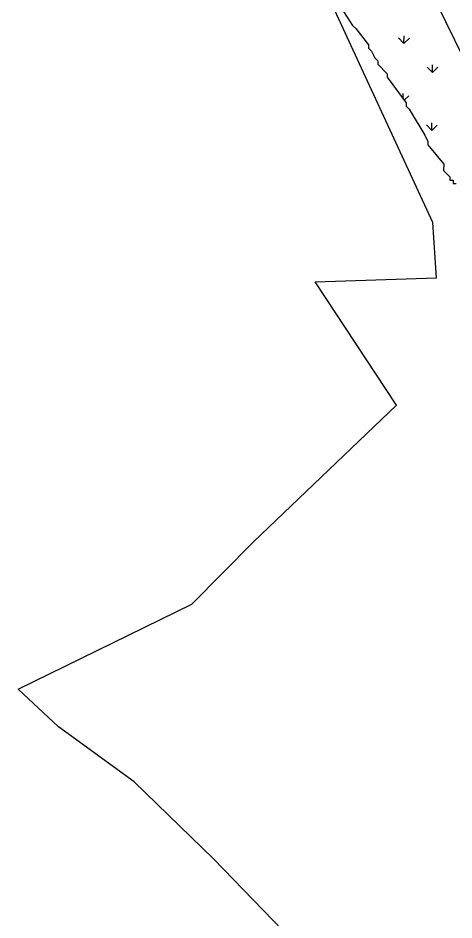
# Model space of a CAD drawing. Header units: metres. Extents: x 265309 to 267425, y 2141467 to 2144180.
# Drawn here: x 265309 to 265851, y 2142072 to 2143194 of the extents above; entities that cross this region are included whole.
import ezdxf

# ---------------------------------------------------------------- set-up
doc = ezdxf.new("R2010")
doc.units = ezdxf.units.M
doc.layers.add('MANGROOVES', color=112, linetype='Continuous')
doc.layers.add('village', color=3, linetype='Continuous')

msp = doc.modelspace()

# ---------------------------------------------------------------- linework, layer by layer
at = {"layer": 'MANGROOVES'}
for p, q in [((265701.5, 2143221.2), (265724.9, 2143185)), ((265875.3, 2143119.5), (265829.1, 2143213.3)), ((265724.9, 2143185), (265728.8, 2143181)), ((265728.8, 2143181), (265744.5, 2143160.9)), ((265744.5, 2143160.9), (265744.5, 2143156.9)), ((265744.5, 2143156.9), (265748.4, 2143152.9)), ((265748.4, 2143152.9), (265752.3, 2143144.9)), ((265752.3, 2143144.9), (265756.2, 2143140.9)), ((265756.2, 2143140.9), (265756.1, 2143136.9)), ((265756.1, 2143136.9), (265767.9, 2143124.8)), ((265767.9, 2143124.8), (265767.9, 2143120.8)), ((265767.9, 2143120.8), (265791.3, 2143088.7)), ((265791.3, 2143088.7), (265791.3, 2143084.7)), ((265791.3, 2143084.7), (265795.2, 2143080.7)), ((265795.2, 2143080.7), (265814.7, 2143048.6)), ((265814.7, 2143048.6), (265818.6, 2143040.6)), ((265818.6, 2143040.6), (265818.5, 2143036.6)), ((265818.5, 2143036.6), (265838.1, 2143012.5)), ((265838.1, 2143012.5), (265838, 2143004.5)), ((265838, 2143004.5), (265845.8, 2142996.5)), ((265845.8, 2142996.5), (265845.8, 2142992.5)), ((265845.8, 2142992.5), (265849.8, 2142992.5)), ((265849.8, 2142992.5), (265849.7, 2142988.5)), ((265849.7, 2142988.5), (265853.7, 2142988.4))]:
    msp.add_line(p, q, dxfattribs=at)
at = {"layer": 'MANGROOVES', "linetype": 'Continuous'}
for p, q in [((265788.7, 2143162.6), (265782, 2143169.5)), ((265788.7, 2143162.6), (265788.8, 2143172.2)), ((265788.7, 2143162.6), (265795.5, 2143169.3)), ((265824.1, 2143126.3), (265817.5, 2143133.1)), ((265824.1, 2143126.3), (265824.2, 2143135.8)), ((265824.1, 2143126.3), (265830.9, 2143132.9)), ((265787.8, 2143093.5), (265787.9, 2143100.3)), ((265788.9, 2143092), (265794.6, 2143097.4)), ((265823.2, 2143054.4), (265823.3, 2143063.9)), ((265823.2, 2143054.4), (265816.6, 2143061.2)), ((265823.2, 2143054.4), (265830, 2143061.1))]:
    msp.add_line(p, q, dxfattribs=at)
at = {"layer": 'village'}
for p, q in [((265824.6, 2142939.8), (265554.3, 2143525.2)), ((265829, 2142870.9), (265824.6, 2142939.8)), ((265678.1, 2142866), (265829, 2142870.9)), ((265779.3, 2142712.7), (265678.1, 2142866)), ((265601.7, 2142542.6), (265779.3, 2142712.7)), ((265524.9, 2142465.3), (265601.7, 2142542.6)), ((265308.7, 2142359.4), (265524.9, 2142465.3)), ((265359.1, 2142312.4), (265308.7, 2142359.4)), ((265453.3, 2142244.1), (265359.1, 2142312.4)), ((265552, 2142148.2), (265453.3, 2142244.1)), ((265797.2, 2141895.7), (265552, 2142148.2))]:
    msp.add_line(p, q, dxfattribs=at)

doc.saveas('drawing.dxf')
